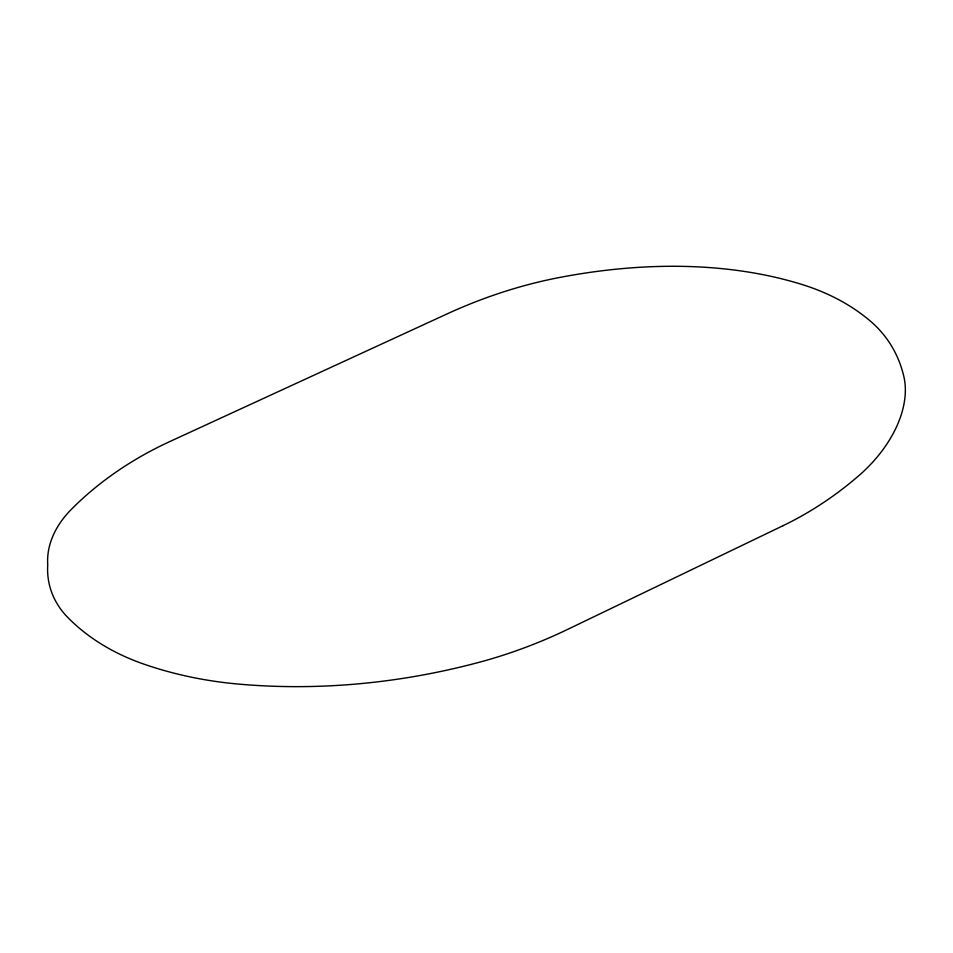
<?xml version="1.0" encoding="UTF-8"?>
<svg xmlns="http://www.w3.org/2000/svg" width="953" height="953" viewBox="0 0 953 953"><rect width="100%" height="100%" fill="white"/><g stroke="black" fill="none" stroke-linecap="round" stroke-linejoin="round"><path stroke-width="1.43" d="M783.044 525.687L568.143 629.159A410.672 319.982 -30.6 0 1 477.108 662.847A710.033 621.618 -41.4 0 1 239.525 684.183A422.941 338.172 -25.9 0 1 143.295 663.919A261.658 197.402 -20.2 0 1 68.032 617.723A125.51 91.107 -15.4 0 1 47.733 564.664A102.126 74.382 -14.3 0 1 70.915 509.819A261.837 182.631 -19.4 0 1 169.622 441.644L446.909 313.99A357.089 241.955 -29.2 0 1 559.197 277.549A507.782 322.71 -27.4 0 1 801.676 284.387A348.869 230.59 -31.4 0 1 870.065 320.851A227.636 151.313 -35.3 0 1 903.801 376.304A108.523 70.308 -38.6 0 1 859.082 475.44A242.777 167.263 -39.4 0 1 783.044 525.687"/></g></svg>
